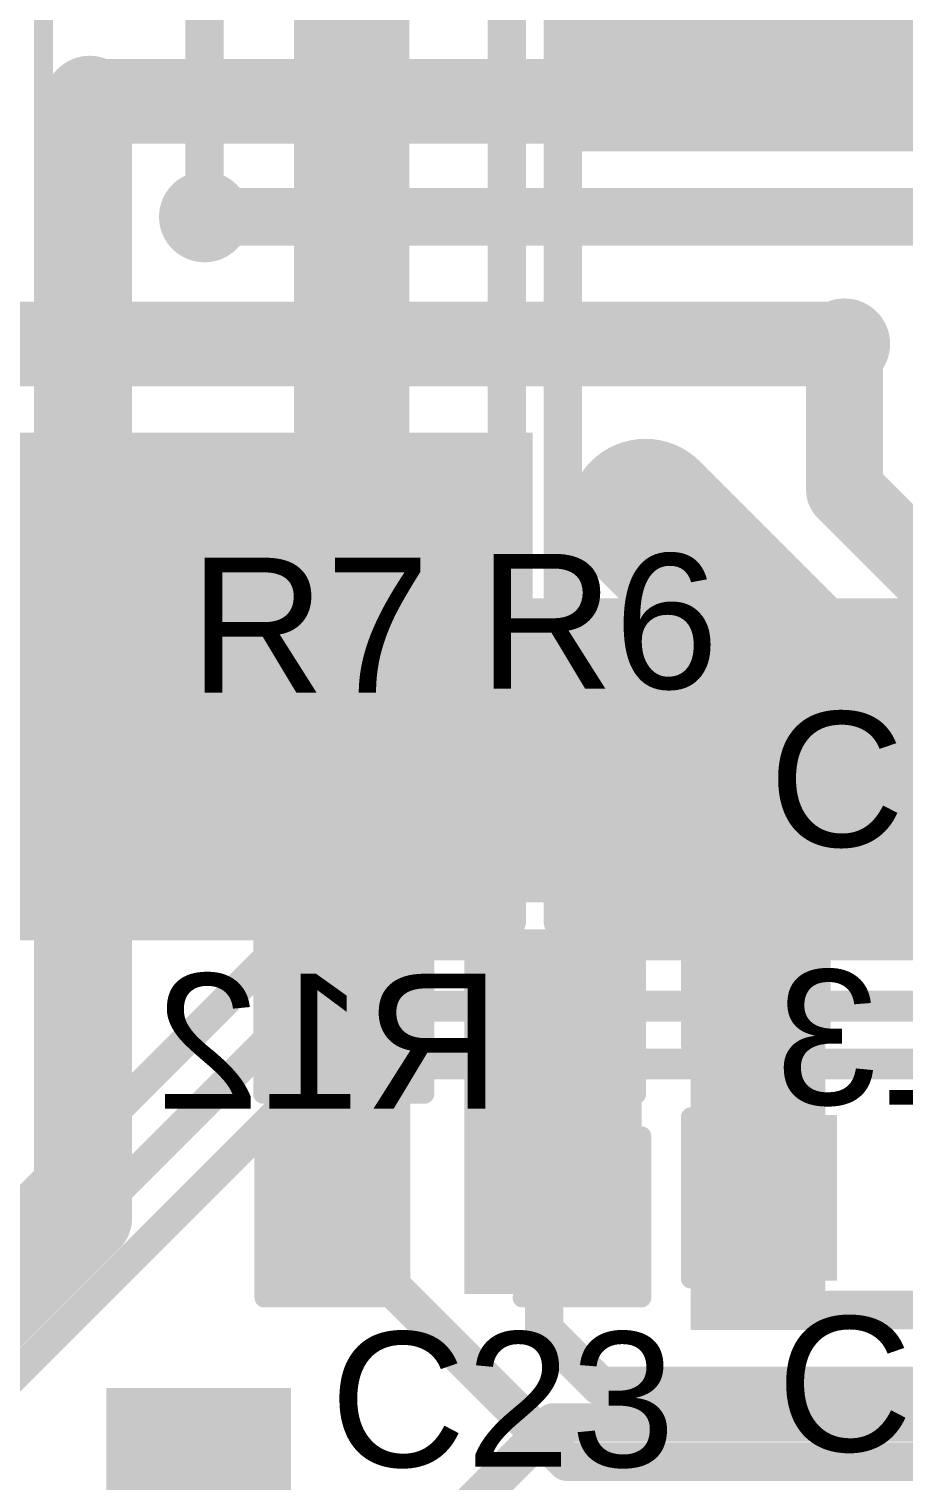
# Model space of a CAD drawing. Header units: millimetres. Extents: x -1.46 to 1.41, y -0.13 to 2.68.
# Drawn here: x 0.0142 to 0.2414, y 0.6228 to 0.9997 of the extents above; entities that cross this region are included whole.
import ezdxf

# ---------------------------------------------------------------- set-up
doc = ezdxf.new("R2010")
doc.units = ezdxf.units.MM
doc.header["$MEASUREMENT"] = 0
for name, color, linetype in [('BottomLayer', 5, 'Continuous'), ('BottomOverlay', 54, 'Continuous'), ('BottomPaste', 16, 'Continuous'), ('BottomSolder', 6, 'Continuous'), ('Mechanical2', 216, 'Continuous'), ('TopLayer', 1, 'Continuous'), ('TopOverlay', 2, 'Continuous'), ('TopPaste', 8, 'Continuous'), ('TopSolder', 216, 'Continuous'), ('ViaHoleLayer', 16, 'Continuous')]:
    doc.layers.add(name, color=color, linetype=linetype)
doc.styles.add('Arial', font='arial.ttf', dxfattribs={"height": 0.2})

# ---------------------------------------------------------------- blocks, each defined once
blk = doc.blocks.new('RES0603_77')
at = {"layer": 'TopLayer'}
for points in [[(-0.015, 0.0175), (-0.015, -0.0175), (-0.045, -0.0175), (-0.045, 0.0175)], [(0.045, 0.0175), (0.045, -0.0175), (0.015, -0.0175), (0.015, 0.0175)]]:
    blk.add_hatch(color=1, dxfattribs=at).paths.add_polyline_path(points)
at = {"layer": 'TopPaste'}
for points in [[(-0.015, 0.0175), (-0.015, -0.0175), (-0.045, -0.0175), (-0.045, 0.0175)], [(0.045, 0.0175), (0.045, -0.0175), (0.015, -0.0175), (0.015, 0.0175)]]:
    blk.add_hatch(color=8, dxfattribs=at).paths.add_polyline_path(points)
at = {"layer": 'TopSolder'}
for points in [[(-0.011, 0.0215), (-0.011, -0.0215), (-0.049, -0.0215), (-0.049, 0.0215)], [(0.049, 0.0215), (0.049, -0.0215), (0.011, -0.0215), (0.011, 0.0215)]]:
    blk.add_hatch(color=216, dxfattribs=at).paths.add_polyline_path(points)
at = {"layer": 'TopOverlay', "const_width": 0.005}
for points in [[(0.048, 0.021), (-0.048, 0.021)], [(-0.048, -0.021), (-0.048, 0.021)], [(0.048, -0.021), (0.048, 0.021)], [(0.048, -0.021), (-0.048, -0.021)]]:
    blk.add_lwpolyline(points, dxfattribs=at)
at = {"layer": 'TopOverlay', "const_width": 0.0025}
for points in [[(-0.04925, 0.021, 1), (-0.04675, 0.021, 1)], [(-0.04925, 0.021, 1), (-0.04675, 0.021, 1)], [(0.04675, 0.021, 1), (0.04925, 0.021, 1)], [(0.04675, 0.021, 1), (0.04925, 0.021, 1)], [(-0.04925, -0.021, 1), (-0.04675, -0.021, 1)], [(-0.04925, -0.021, 1), (-0.04675, -0.021, 1)], [(0.04675, -0.021, 1), (0.04925, -0.021, 1)], [(0.04675, -0.021, 1), (0.04925, -0.021, 1)]]:
    blk.add_lwpolyline(points, format="xyb", close=True, dxfattribs=at)
blk = doc.blocks.new('RES0603_78')
at = {"layer": 'TopLayer'}
for points in [[(-0.015, 0.0175), (-0.015, -0.0175), (-0.045, -0.0175), (-0.045, 0.0175)], [(0.045, 0.0175), (0.045, -0.0175), (0.015, -0.0175), (0.015, 0.0175)]]:
    blk.add_hatch(color=1, dxfattribs=at).paths.add_polyline_path(points)
at = {"layer": 'TopPaste'}
for points in [[(-0.015, 0.0175), (-0.015, -0.0175), (-0.045, -0.0175), (-0.045, 0.0175)], [(0.045, 0.0175), (0.045, -0.0175), (0.015, -0.0175), (0.015, 0.0175)]]:
    blk.add_hatch(color=8, dxfattribs=at).paths.add_polyline_path(points)
at = {"layer": 'TopSolder'}
for points in [[(-0.011, 0.0215), (-0.011, -0.0215), (-0.049, -0.0215), (-0.049, 0.0215)], [(0.049, 0.0215), (0.049, -0.0215), (0.011, -0.0215), (0.011, 0.0215)]]:
    blk.add_hatch(color=216, dxfattribs=at).paths.add_polyline_path(points)
at = {"layer": 'TopOverlay', "const_width": 0.005}
for points in [[(0.048, 0.021), (-0.048, 0.021)], [(-0.048, -0.021), (-0.048, 0.021)], [(0.048, -0.021), (0.048, 0.021)], [(0.048, -0.021), (-0.048, -0.021)]]:
    blk.add_lwpolyline(points, dxfattribs=at)
at = {"layer": 'TopOverlay', "const_width": 0.0025}
for points in [[(-0.04925, 0.021, 1), (-0.04675, 0.021, 1)], [(-0.04925, 0.021, 1), (-0.04675, 0.021, 1)], [(0.04675, 0.021, 1), (0.04925, 0.021, 1)], [(0.04675, 0.021, 1), (0.04925, 0.021, 1)], [(-0.04925, -0.021, 1), (-0.04675, -0.021, 1)], [(-0.04925, -0.021, 1), (-0.04675, -0.021, 1)], [(0.04675, -0.021, 1), (0.04925, -0.021, 1)], [(0.04675, -0.021, 1), (0.04925, -0.021, 1)]]:
    blk.add_lwpolyline(points, format="xyb", close=True, dxfattribs=at)
blk = doc.blocks.new('CAP_0603_87')
at = {"layer": 'TopLayer'}
for points in [[(-0.015, 0.0175), (-0.015, -0.0175), (-0.045, -0.0175), (-0.045, 0.0175)], [(0.045, 0.0175), (0.045, -0.0175), (0.015, -0.0175), (0.015, 0.0175)]]:
    blk.add_hatch(color=1, dxfattribs=at).paths.add_polyline_path(points)
at = {"layer": 'TopPaste'}
for points in [[(-0.015, 0.0175), (-0.015, -0.0175), (-0.045, -0.0175), (-0.045, 0.0175)], [(0.045, 0.0175), (0.045, -0.0175), (0.015, -0.0175), (0.015, 0.0175)]]:
    blk.add_hatch(color=8, dxfattribs=at).paths.add_polyline_path(points)
at = {"layer": 'TopSolder'}
for points in [[(-0.0126378, 0.0198622), (-0.0126378, -0.0198622), (-0.0473622, -0.0198622), (-0.0473622, 0.0198622)], [(0.0473622, 0.0198622), (0.0473622, -0.0198622), (0.0126378, -0.0198622), (0.0126378, 0.0198622)]]:
    blk.add_hatch(color=216, dxfattribs=at).paths.add_polyline_path(points)
at = {"layer": 'TopOverlay', "const_width": 0.005}
for points in [[(-0.018, 0.021), (-0.049, 0.021)], [(-0.049, 0.021), (-0.049, -0.021)], [(0.049, 0.021), (0.018, 0.021)], [(0.049, 0.021), (0.049, -0.021)], [(-0.018, -0.021), (-0.049, -0.021)], [(0.049, -0.021), (0.018, -0.021)]]:
    blk.add_lwpolyline(points, dxfattribs=at)
at = {"layer": 'TopOverlay', "const_width": 0.0025}
for points in [[(-0.05025, 0.021, 1), (-0.04775, 0.021, 1)], [(-0.05025, 0.021, 1), (-0.04775, 0.021, 1)], [(-0.01925, 0.021, 1), (-0.01675, 0.021, 1)], [(0.01675, 0.021, 1), (0.01925, 0.021, 1)], [(0.04775, 0.021, 1), (0.05025, 0.021, 1)], [(0.04775, 0.021, 1), (0.05025, 0.021, 1)], [(-0.05025, -0.021, 1), (-0.04775, -0.021, 1)], [(-0.05025, -0.021, 1), (-0.04775, -0.021, 1)], [(-0.01925, -0.021, 1), (-0.01675, -0.021, 1)], [(0.01675, -0.021, 1), (0.01925, -0.021, 1)], [(0.04775, -0.021, 1), (0.05025, -0.021, 1)], [(0.04775, -0.021, 1), (0.05025, -0.021, 1)]]:
    blk.add_lwpolyline(points, format="xyb", close=True, dxfattribs=at)
blk = doc.blocks.new('C___0603_94')
at = {"layer": 'TopLayer'}
for points in [[(-0.015, 0.0175), (-0.015, -0.0175), (-0.045, -0.0175), (-0.045, 0.0175)], [(0.045, 0.0175), (0.045, -0.0175), (0.015, -0.0175), (0.015, 0.0175)]]:
    blk.add_hatch(color=1, dxfattribs=at).paths.add_polyline_path(points)
at = {"layer": 'TopPaste'}
for points in [[(-0.015, 0.0175), (-0.015, -0.0175), (-0.045, -0.0175), (-0.045, 0.0175)], [(0.045, 0.0175), (0.045, -0.0175), (0.015, -0.0175), (0.015, 0.0175)]]:
    blk.add_hatch(color=8, dxfattribs=at).paths.add_polyline_path(points)
at = {"layer": 'TopSolder'}
for points in [[(-0.0126378, 0.0198622), (-0.0126378, -0.0198622), (-0.0473622, -0.0198622), (-0.0473622, 0.0198622)], [(0.0473622, 0.0198622), (0.0473622, -0.0198622), (0.0126378, -0.0198622), (0.0126378, 0.0198622)]]:
    blk.add_hatch(color=216, dxfattribs=at).paths.add_polyline_path(points)
at = {"layer": 'TopOverlay', "const_width": 0.005}
for points in [[(-0.049, 0.021), (-0.018, 0.021)], [(-0.049, -0.021), (-0.049, 0.021)], [(0.018, 0.021), (0.049, 0.021)], [(0.049, -0.021), (0.049, 0.021)], [(-0.049, -0.021), (-0.018, -0.021)], [(0.018, -0.021), (0.049, -0.021)]]:
    blk.add_lwpolyline(points, dxfattribs=at)
at = {"layer": 'TopOverlay', "const_width": 0.0025}
for points in [[(-0.05025, 0.021, 1), (-0.04775, 0.021, 1)], [(-0.05025, 0.021, 1), (-0.04775, 0.021, 1)], [(-0.01925, 0.021, 1), (-0.01675, 0.021, 1)], [(0.01675, 0.021, 1), (0.01925, 0.021, 1)], [(0.04775, 0.021, 1), (0.05025, 0.021, 1)], [(0.04775, 0.021, 1), (0.05025, 0.021, 1)], [(-0.05025, -0.021, 1), (-0.04775, -0.021, 1)], [(-0.05025, -0.021, 1), (-0.04775, -0.021, 1)], [(-0.01925, -0.021, 1), (-0.01675, -0.021, 1)], [(0.01675, -0.021, 1), (0.01925, -0.021, 1)], [(0.04775, -0.021, 1), (0.05025, -0.021, 1)], [(0.04775, -0.021, 1), (0.05025, -0.021, 1)]]:
    blk.add_lwpolyline(points, format="xyb", close=True, dxfattribs=at)
blk = doc.blocks.new('CAP_0603_97')
at = {"layer": 'TopLayer'}
for points in [[(-0.015, 0.0175), (-0.015, -0.0175), (-0.045, -0.0175), (-0.045, 0.0175)], [(0.045, 0.0175), (0.045, -0.0175), (0.015, -0.0175), (0.015, 0.0175)]]:
    blk.add_hatch(color=1, dxfattribs=at).paths.add_polyline_path(points)
at = {"layer": 'TopPaste'}
for points in [[(-0.015, 0.0175), (-0.015, -0.0175), (-0.045, -0.0175), (-0.045, 0.0175)], [(0.045, 0.0175), (0.045, -0.0175), (0.015, -0.0175), (0.015, 0.0175)]]:
    blk.add_hatch(color=8, dxfattribs=at).paths.add_polyline_path(points)
at = {"layer": 'TopSolder'}
for points in [[(-0.011, 0.0215), (-0.011, -0.0215), (-0.049, -0.0215), (-0.049, 0.0215)], [(0.049, 0.0215), (0.049, -0.0215), (0.011, -0.0215), (0.011, 0.0215)]]:
    blk.add_hatch(color=216, dxfattribs=at).paths.add_polyline_path(points)
at = {"layer": 'TopOverlay', "const_width": 0.005}
for points in [[(-0.018, 0.021), (-0.049, 0.021)], [(-0.049, 0.021), (-0.049, -0.021)], [(0.049, 0.021), (0.018, 0.021)], [(0.049, 0.021), (0.049, -0.021)], [(-0.018, -0.021), (-0.049, -0.021)], [(0.049, -0.021), (0.018, -0.021)]]:
    blk.add_lwpolyline(points, dxfattribs=at)
at = {"layer": 'TopOverlay', "const_width": 0.0025}
for points in [[(-0.05025, 0.021, 1), (-0.04775, 0.021, 1)], [(-0.05025, 0.021, 1), (-0.04775, 0.021, 1)], [(-0.01925, 0.021, 1), (-0.01675, 0.021, 1)], [(0.01675, 0.021, 1), (0.01925, 0.021, 1)], [(0.04775, 0.021, 1), (0.05025, 0.021, 1)], [(0.04775, 0.021, 1), (0.05025, 0.021, 1)], [(-0.05025, -0.021, 1), (-0.04775, -0.021, 1)], [(-0.05025, -0.021, 1), (-0.04775, -0.021, 1)], [(-0.01925, -0.021, 1), (-0.01675, -0.021, 1)], [(0.01675, -0.021, 1), (0.01925, -0.021, 1)], [(0.04775, -0.021, 1), (0.05025, -0.021, 1)], [(0.04775, -0.021, 1), (0.05025, -0.021, 1)]]:
    blk.add_lwpolyline(points, format="xyb", close=True, dxfattribs=at)
blk = doc.blocks.new('PRT_10474_125')
at = {"layer": 'TopOverlay', "const_width": 0.005}
for points in [[(-0.266, -0.104), (-0.21, -0.16)], [(-0.21, -0.16), (0.311, -0.16)]]:
    blk.add_lwpolyline(points, dxfattribs=at)
at = {"layer": 'TopOverlay', "const_width": 0.0025}
blk.add_lwpolyline([(-0.21125, -0.16, 1), (-0.20875, -0.16, 1)], format="xyb", close=True, dxfattribs=at)
blk.add_lwpolyline([(-0.21125, -0.16, 1), (-0.20875, -0.16, 1)], format="xyb", close=True, dxfattribs=at)
blk = doc.blocks.new('RES0603_134')
at = {"layer": 'TopLayer'}
for points in [[(-0.015, 0.0175), (-0.015, -0.0175), (-0.045, -0.0175), (-0.045, 0.0175)], [(0.045, 0.0175), (0.045, -0.0175), (0.015, -0.0175), (0.015, 0.0175)]]:
    blk.add_hatch(color=1, dxfattribs=at).paths.add_polyline_path(points)
at = {"layer": 'TopPaste'}
for points in [[(-0.015, 0.0175), (-0.015, -0.0175), (-0.045, -0.0175), (-0.045, 0.0175)], [(0.045, 0.0175), (0.045, -0.0175), (0.015, -0.0175), (0.015, 0.0175)]]:
    blk.add_hatch(color=8, dxfattribs=at).paths.add_polyline_path(points)
at = {"layer": 'TopSolder'}
for points in [[(-0.011, 0.0215), (-0.011, -0.0215), (-0.049, -0.0215), (-0.049, 0.0215)], [(0.049, 0.0215), (0.049, -0.0215), (0.011, -0.0215), (0.011, 0.0215)]]:
    blk.add_hatch(color=216, dxfattribs=at).paths.add_polyline_path(points)
at = {"layer": 'TopOverlay', "const_width": 0.005}
for points in [[(-0.048, 0.021), (0.048, 0.021)], [(-0.048, 0.021), (-0.048, -0.021)], [(0.048, 0.021), (0.048, -0.021)], [(-0.048, -0.021), (0.048, -0.021)]]:
    blk.add_lwpolyline(points, dxfattribs=at)
at = {"layer": 'TopOverlay', "const_width": 0.0025}
for points in [[(-0.04925, 0.021, 1), (-0.04675, 0.021, 1)], [(-0.04925, 0.021, 1), (-0.04675, 0.021, 1)], [(0.04675, 0.021, 1), (0.04925, 0.021, 1)], [(0.04675, 0.021, 1), (0.04925, 0.021, 1)], [(-0.04925, -0.021, 1), (-0.04675, -0.021, 1)], [(-0.04925, -0.021, 1), (-0.04675, -0.021, 1)], [(0.04675, -0.021, 1), (0.04925, -0.021, 1)], [(0.04675, -0.021, 1), (0.04925, -0.021, 1)]]:
    blk.add_lwpolyline(points, format="xyb", close=True, dxfattribs=at)
blk = doc.blocks.new('RES_2512_B_135')
at = {"layer": 'BottomLayer'}
for points in [[(-0.15944875, 0.06692915), (-0.09645665, 0.06692915), (-0.09645665, -0.06692915), (-0.15944875, -0.06692915)], [(0.09645675, 0.06692915), (0.15944885, 0.06692915), (0.15944885, -0.06692915), (0.09645675, -0.06692915)]]:
    blk.add_hatch(color=5, dxfattribs=at).paths.add_polyline_path(points)
at = {"layer": 'BottomPaste'}
for points in [[(-0.15944875, 0.06692915), (-0.09645665, 0.06692915), (-0.09645665, -0.06692915), (-0.15944875, -0.06692915)], [(0.09645675, 0.06692915), (0.15944885, 0.06692915), (0.15944885, -0.06692915), (0.09645675, -0.06692915)]]:
    blk.add_hatch(color=16, dxfattribs=at).paths.add_polyline_path(points)
at = {"layer": 'BottomSolder'}
for points in [[(-0.16344875, 0.07092915), (-0.09245665, 0.07092915), (-0.09245665, -0.07092915), (-0.16344875, -0.07092915)], [(0.09245675, 0.07092915), (0.16344885, 0.07092915), (0.16344885, -0.07092915), (0.09245675, -0.07092915)]]:
    blk.add_hatch(color=6, dxfattribs=at).paths.add_polyline_path(points)
at = {"layer": 'BottomOverlay', "const_width": 0.01}
for points in [[(-0.167, -0.073), (-0.167, 0.073)], [(0.1667936, 0.073), (-0.167, 0.073)], [(0.1667936, -0.073), (0.1667936, 0.073)], [(0.1667936, -0.073), (-0.167, -0.073)]]:
    blk.add_lwpolyline(points, dxfattribs=at)
at = {"layer": 'BottomOverlay', "const_width": 0.005}
for points in [[(-0.1695, 0.073, 1), (-0.1645, 0.073, 1)], [(-0.1695, 0.073, 1), (-0.1645, 0.073, 1)], [(0.1642936, 0.073, 1), (0.1692936, 0.073, 1)], [(0.1642936, 0.073, 1), (0.1692936, 0.073, 1)], [(-0.1695, -0.073, 1), (-0.1645, -0.073, 1)], [(-0.1695, -0.073, 1), (-0.1645, -0.073, 1)], [(0.1642936, -0.073, 1), (0.1692936, -0.073, 1)], [(0.1642936, -0.073, 1), (0.1692936, -0.073, 1)]]:
    blk.add_lwpolyline(points, format="xyb", close=True, dxfattribs=at)
blk = doc.blocks.new('RES_2512_B_136')
at = {"layer": 'BottomLayer'}
for points in [[(-0.15944875, 0.06692915), (-0.09645665, 0.06692915), (-0.09645665, -0.06692915), (-0.15944875, -0.06692915)], [(0.09645675, 0.06692915), (0.15944885, 0.06692915), (0.15944885, -0.06692915), (0.09645675, -0.06692915)]]:
    blk.add_hatch(color=5, dxfattribs=at).paths.add_polyline_path(points)
at = {"layer": 'BottomPaste'}
for points in [[(-0.15944875, 0.06692915), (-0.09645665, 0.06692915), (-0.09645665, -0.06692915), (-0.15944875, -0.06692915)], [(0.09645675, 0.06692915), (0.15944885, 0.06692915), (0.15944885, -0.06692915), (0.09645675, -0.06692915)]]:
    blk.add_hatch(color=16, dxfattribs=at).paths.add_polyline_path(points)
at = {"layer": 'BottomSolder'}
for points in [[(-0.16344875, 0.07092915), (-0.09245665, 0.07092915), (-0.09245665, -0.07092915), (-0.16344875, -0.07092915)], [(0.09245675, 0.07092915), (0.16344885, 0.07092915), (0.16344885, -0.07092915), (0.09245675, -0.07092915)]]:
    blk.add_hatch(color=6, dxfattribs=at).paths.add_polyline_path(points)
at = {"layer": 'BottomOverlay', "const_width": 0.01}
for points in [[(-0.167, -0.073), (-0.167, 0.073)], [(0.1667936, 0.073), (-0.167, 0.073)], [(0.1667936, -0.073), (0.1667936, 0.073)], [(0.1667936, -0.073), (-0.167, -0.073)]]:
    blk.add_lwpolyline(points, dxfattribs=at)
at = {"layer": 'BottomOverlay', "const_width": 0.005}
for points in [[(-0.1695, 0.073, 1), (-0.1645, 0.073, 1)], [(-0.1695, 0.073, 1), (-0.1645, 0.073, 1)], [(0.1642936, 0.073, 1), (0.1692936, 0.073, 1)], [(0.1642936, 0.073, 1), (0.1692936, 0.073, 1)], [(-0.1695, -0.073, 1), (-0.1645, -0.073, 1)], [(-0.1695, -0.073, 1), (-0.1645, -0.073, 1)], [(0.1642936, -0.073, 1), (0.1692936, -0.073, 1)], [(0.1642936, -0.073, 1), (0.1692936, -0.073, 1)]]:
    blk.add_lwpolyline(points, format="xyb", close=True, dxfattribs=at)

msp = doc.modelspace()

# ---------------------------------------------------------------- hatches: boundary and pattern name
at = {"layer": 'BottomLayer'}
for points in [[(0.2940001, 0.9679999), (0.2940001, 1.0949999), (0.1560001, 1.0949999), (0.1560001, 0.9679999)], [(0, 0.833), (0.145, 0.833), (0.145, 0.895), (0, 0.895)], [(-0.102, 0.773), (0.305, 0.773), (0.305, 0.852), (-0.102, 0.852)]]:
    msp.add_hatch(color=5, dxfattribs=at).paths.add_polyline_path(points)
h = msp.add_hatch(color=5, dxfattribs=at)
edge = h.paths.add_edge_path()
edge.add_arc((0.03, 0.981), 0.011811, 0, 360)
h = msp.add_hatch(color=5, dxfattribs=at)
edge = h.paths.add_edge_path()
edge.add_arc((0.059811, 0.951), 0.011811, 0, 360)
h = msp.add_hatch(color=5, dxfattribs=at)
edge = h.paths.add_edge_path()
edge.add_arc((0.226, 0.918), 0.011811, 0, 360)
h = msp.add_hatch(color=5, dxfattribs=at)
edge = h.paths.add_edge_path()
edge.add_arc((0.1732852, 0.8733715), 0.011811, 0, 360)
at = {"layer": 'BottomSolder'}
h = msp.add_hatch(color=6, dxfattribs=at)
edge = h.paths.add_edge_path()
edge.add_arc((0.03, 0.981), 0.0059055, 0, 360)
h = msp.add_hatch(color=6, dxfattribs=at)
edge = h.paths.add_edge_path()
edge.add_arc((0.059811, 0.951), 0.0059055, 0, 360)
h = msp.add_hatch(color=6, dxfattribs=at)
edge = h.paths.add_edge_path()
edge.add_arc((0.226, 0.918), 0.0059055, 0, 360)
h = msp.add_hatch(color=6, dxfattribs=at)
edge = h.paths.add_edge_path()
edge.add_arc((0.1732852, 0.8733715), 0.0059055, 0, 360)
at = {"layer": 'TopLayer'}
h = msp.add_hatch(color=1, dxfattribs=at)
edge = h.paths.add_edge_path()
edge.add_arc((0.03, 0.981), 0.011811, 0, 360)
h = msp.add_hatch(color=1, dxfattribs=at)
edge = h.paths.add_edge_path()
edge.add_arc((0.059811, 0.951), 0.011811, 0, 360)
h = msp.add_hatch(color=1, dxfattribs=at)
edge = h.paths.add_edge_path()
edge.add_arc((0.226, 0.918), 0.011811, 0, 360)
h = msp.add_hatch(color=1, dxfattribs=at)
edge = h.paths.add_edge_path()
edge.add_arc((0.1732852, 0.8733715), 0.011811, 0, 360)
for points in [[(0.186, 0.662), (0.221, 0.662), (0.221, 0.778), (0.186, 0.778)], [(0.0762852, 0.6713715), (0.1132852, 0.6713715), (0.1132852, 0.7583715), (0.0762852, 0.7583715)], [(0.1272852, 0.6713715), (0.1732852, 0.6713715), (0.1732852, 0.7583715), (0.1272852, 0.7583715)], [(0.0342852, 0.602), (0.0822852, 0.602), (0.0822852, 0.647), (0.0342852, 0.647)]]:
    msp.add_hatch(color=1, dxfattribs=at).paths.add_polyline_path(points)
at = {"layer": 'TopSolder'}
h = msp.add_hatch(color=216, dxfattribs=at)
edge = h.paths.add_edge_path()
edge.add_arc((0.03, 0.981), 0.0059055, 0, 360)
h = msp.add_hatch(color=216, dxfattribs=at)
edge = h.paths.add_edge_path()
edge.add_arc((0.059811, 0.951), 0.0059055, 0, 360)
h = msp.add_hatch(color=216, dxfattribs=at)
edge = h.paths.add_edge_path()
edge.add_arc((0.226, 0.918), 0.0059055, 0, 360)
h = msp.add_hatch(color=216, dxfattribs=at)
edge = h.paths.add_edge_path()
edge.add_arc((0.1732852, 0.8733715), 0.0059055, 0, 360)
at = {"layer": 'ViaHoleLayer'}
h = msp.add_hatch(color=16, dxfattribs=at)
edge = h.paths.add_edge_path()
edge.add_arc((0.03, 0.981), 0.0059055, 0, 360)
h = msp.add_hatch(color=16, dxfattribs=at)
edge = h.paths.add_edge_path()
edge.add_arc((0.059811, 0.951), 0.0059055, 0, 360)
h = msp.add_hatch(color=16, dxfattribs=at)
edge = h.paths.add_edge_path()
edge.add_arc((0.226, 0.918), 0.0059055, 0, 360)
h = msp.add_hatch(color=16, dxfattribs=at)
edge = h.paths.add_edge_path()
edge.add_arc((0.1732852, 0.8733715), 0.0059055, 0, 360)

# ---------------------------------------------------------------- linework, layer by layer
at = {"layer": 'BottomLayer'}
for points, const_width in [([(0.031, 0.9809999), (0.2069999, 0.9809999)], 0.022), ([(0.2069999, 0.9809999), (0.207, 0.981)], 0.022), ([(0.059811, 0.951), (0.3927025, 0.951)], 0.015), ([(-0.0035611, 0.918), (0.226, 0.918)], 0.022), ([(-0.225, 0.4571822), (0.0798178, 0.762)], 0.008), ([(0.0798178, 0.762), (0.6330001, 0.762)], 0.008), ([(-0.175, 0.485969), (0.0851173, 0.7460863)], 0.008), ([(0.0851173, 0.7460863), (0.6273865, 0.7460863)], 0.008), ([(-0.125, 0.5147558), (0.0913305, 0.7310863)], 0.008), ([(0.0913305, 0.7310863), (0.6211733, 0.7310863)], 0.008), ([(0.098139, 0.585861), (0.150278, 0.638)], 0.01), ([(0.150278, 0.638), (0.4789291, 0.638)], 0.01)]:
    msp.add_lwpolyline(points, dxfattribs=dict(at, const_width=const_width))
for points, const_width in [([(0.0255, 0.9809999, 1), (0.0365, 0.9809999, 1)], 0.011), ([(0.2014999, 0.9809999, 1), (0.2124999, 0.9809999, 1)], 0.011), ([(0.2014999, 0.9809999, 1), (0.2124999, 0.9809999, 1)], 0.011), ([(0.2015, 0.981, 1), (0.2125, 0.981, 1)], 0.011), ([(0.056061, 0.951, 1), (0.063561, 0.951, 1)], 0.0075), ([(0.2205, 0.918, 1), (0.2315, 0.918, 1)], 0.011), ([(0.0778178, 0.762, 1), (0.0818178, 0.762, 1)], 0.004), ([(0.0778178, 0.762, 1), (0.0818178, 0.762, 1)], 0.004), ([(0.0831173, 0.7460863, 1), (0.0871173, 0.7460863, 1)], 0.004), ([(0.0831173, 0.7460863, 1), (0.0871173, 0.7460863, 1)], 0.004), ([(0.0893305, 0.7310863, 1), (0.0933305, 0.7310863, 1)], 0.004), ([(0.0893305, 0.7310863, 1), (0.0933305, 0.7310863, 1)], 0.004), ([(0.147778, 0.638, 1), (0.152778, 0.638, 1)], 0.005), ([(0.147778, 0.638, 1), (0.152778, 0.638, 1)], 0.005)]:
    msp.add_lwpolyline(points, format="xyb", close=True, dxfattribs=dict(at, const_width=const_width))
at = {"layer": 'Mechanical2', "const_width": 0.015}
msp.add_lwpolyline([(1.3976378, 1.279528, 1), (-1.3976378, 1.279528, 1)], format="xyb", close=True, dxfattribs=at)
at = {"layer": 'TopLayer'}
for points, const_width in [([(0.059811, 0.951), (0.059811, 1.0858405)], 0.01), ([(0.098, 0.8012691), (0.098, 1.016)], 0.03), ([(0.03, 0.691), (0.03, 0.981)], 0.022), ([(0.226, 0.8800001), (0.226, 0.918)], 0.02), ([(0.1742852, 0.8733715), (0.265, 0.7826567)], 0.04), ([(0.226, 0.8800001), (0.2927437, 0.8132564)], 0.02), ([(0.1509624, 0.8012691), (0.1904236, 0.8012691)], 0.025), ([(0.188851, 0.8028419), (0.189, 0.8026929)], 0.022), ([(0.1904236, 0.8011422), (0.1904236, 0.8012691)], 0.025), ([(0.1904236, 0.8011422), (0.2051943, 0.7863715)], 0.025), ([(0.2051943, 0.762), (0.2051943, 0.7863715)], 0.025), ([(0.204927, 0.7505), (0.205, 0.7569999)], 0.022), ([(0.204927, 0.7493938), (0.204927, 0.7505)], 0.022), ([(0.2045013, 0.7049664), (0.204927, 0.7493938)], 0.022), ([(-0.007, 0.654), (0.03, 0.691)], 0.022), ([(0.205, 0.6962984), (0.215, 0.6862984)], 0.01), ([(0.0942852, 0.6913715), (0.1042852, 0.6813715)], 0.01), ([(0.148, 0.6850863), (0.1542852, 0.6913715)], 0.01), ([(0.148, 0.662), (0.148, 0.6850863)], 0.01), ([(0.215, 0.6728579), (0.215, 0.6862984)], 0.01), ([(0.1042852, 0.677401), (0.1042852, 0.6813715)], 0.01), ([(0.1042852, 0.677401), (0.1538423, 0.6278439)], 0.01), ([(0.2221803, 0.667214), (0.3369624, 0.667214)], 0.01), ([(0.148, 0.662), (0.162471, 0.647529)], 0.01), ([(0.162471, 0.647529), (0.3369624, 0.647529)], 0.01), ([(0.1538423, 0.6278439), (0.3369624, 0.6278439)], 0.01)]:
    msp.add_lwpolyline(points, dxfattribs=dict(at, const_width=const_width))
for points, const_width in [([(0.0245, 0.981, 1), (0.0355, 0.981, 1)], 0.011), ([(0.057311, 0.951, 1), (0.062311, 0.951, 1)], 0.005), ([(0.221, 0.918, 1), (0.231, 0.918, 1)], 0.01), ([(0.1642852, 0.8733715, 1), (0.1842852, 0.8733715, 1)], 0.02), ([(0.221, 0.8800001, 1), (0.231, 0.8800001, 1)], 0.01), ([(0.221, 0.8800001, 1), (0.231, 0.8800001, 1)], 0.01), ([(0.0905, 0.8012691, 1), (0.1055, 0.8012691, 1)], 0.015), ([(0.1447124, 0.8012691, 1), (0.1572124, 0.8012691, 1)], 0.0125), ([(0.183351, 0.8028419, 1), (0.194351, 0.8028419, 1)], 0.011), ([(0.1841736, 0.8012691, 1), (0.1966736, 0.8012691, 1)], 0.0125), ([(0.1841736, 0.8012691, 1), (0.1966736, 0.8012691, 1)], 0.0125), ([(0.1841736, 0.8011422, 1), (0.1966736, 0.8011422, 1)], 0.0125), ([(0.1841736, 0.8011422, 1), (0.1966736, 0.8011422, 1)], 0.0125), ([(0.1835, 0.8026929, 1), (0.1945, 0.8026929, 1)], 0.011), ([(0.1989443, 0.7863715, 1), (0.2114443, 0.7863715, 1)], 0.0125), ([(0.1989443, 0.7863715, 1), (0.2114443, 0.7863715, 1)], 0.0125), ([(0.1989443, 0.762, 1), (0.2114443, 0.762, 1)], 0.0125), ([(0.1995, 0.7569999, 1), (0.2105, 0.7569999, 1)], 0.011), ([(0.199427, 0.7505, 1), (0.210427, 0.7505, 1)], 0.011), ([(0.199427, 0.7505, 1), (0.210427, 0.7505, 1)], 0.011), ([(0.199427, 0.7493938, 1), (0.210427, 0.7493938, 1)], 0.011), ([(0.199427, 0.7493938, 1), (0.210427, 0.7493938, 1)], 0.011), ([(0.1990013, 0.7049664, 1), (0.2100013, 0.7049664, 1)], 0.011), ([(0.0245, 0.691, 1), (0.0355, 0.691, 1)], 0.011), ([(0.0245, 0.691, 1), (0.0355, 0.691, 1)], 0.011), ([(0.2025, 0.6962984, 1), (0.2075, 0.6962984, 1)], 0.005), ([(0.0917852, 0.6913715, 1), (0.0967852, 0.6913715, 1)], 0.005), ([(0.1517852, 0.6913715, 1), (0.1567852, 0.6913715, 1)], 0.005), ([(0.1455, 0.6850863, 1), (0.1505, 0.6850863, 1)], 0.005), ([(0.1455, 0.6850863, 1), (0.1505, 0.6850863, 1)], 0.005), ([(0.2125, 0.6862984, 1), (0.2175, 0.6862984, 1)], 0.005), ([(0.2125, 0.6862984, 1), (0.2175, 0.6862984, 1)], 0.005), ([(0.1017852, 0.6813715, 1), (0.1067852, 0.6813715, 1)], 0.005), ([(0.1017852, 0.6813715, 1), (0.1067852, 0.6813715, 1)], 0.005), ([(0.1017852, 0.677401, 1), (0.1067852, 0.677401, 1)], 0.005), ([(0.1017852, 0.677401, 1), (0.1067852, 0.677401, 1)], 0.005), ([(0.2125, 0.6728579, 1), (0.2175, 0.6728579, 1)], 0.005), ([(0.2196803, 0.667214, 1), (0.2246803, 0.667214, 1)], 0.005), ([(0.1455, 0.662, 1), (0.1505, 0.662, 1)], 0.005), ([(0.1455, 0.662, 1), (0.1505, 0.662, 1)], 0.005), ([(0.159971, 0.647529, 1), (0.164971, 0.647529, 1)], 0.005), ([(0.159971, 0.647529, 1), (0.164971, 0.647529, 1)], 0.005), ([(0.1513423, 0.6278439, 1), (0.1563423, 0.6278439, 1)], 0.005), ([(0.1513423, 0.6278439, 1), (0.1563423, 0.6278439, 1)], 0.005)]:
    msp.add_lwpolyline(points, format="xyb", close=True, dxfattribs=dict(at, const_width=const_width))

# ---------------------------------------------------------------- block references
for name, p, rotation in [('PRT_10474_125', (-0.142, 0.909622), 90), ('RES_2512_B_135', (0.065285, 0.935), 270), ('RES_2512_B_136', (0.225857, 0.935), 270), ('RES0603_78', (0.0959624, 0.7712691), 270), ('RES0603_77', (0.1509624, 0.7712691), 270), ('CAP_0603_87', (0.235, 0.757), 180), ('CAP_0603_97', (0.235, 0.6962984), 180), ('RES0603_134', (0.058, 0.595), 90)]:
    msp.add_blockref(name, p, dxfattribs=dict(rotation=rotation))
msp.add_blockref('C___0603_94', (0.1242852, 0.6913715))

# ---------------------------------------------------------------- texts
at = {"layer": 'BottomOverlay', "style": 'Arial', "text_generation_flag": 2}
for s, p in [('R12', (0.1367358, 0.7195057)), ('R13', (0.2977358, 0.7205057))]:
    msp.add_text(s, height=0.035, dxfattribs=at).set_placement(p)
at = {"layer": 'TopOverlay', "style": 'Arial'}
for s, p in [('R6', (0.1308428, 0.8285057)), ('R7', (0.0558428, 0.8275057)), ('C14', (0.2062642, 0.7875057)), ('C29', (0.2083484, 0.6305057)), ('C23', (0.0923484, 0.6265057))]:
    msp.add_text(s, height=0.035, dxfattribs=at).set_placement(p)

doc.saveas('drawing.dxf')
